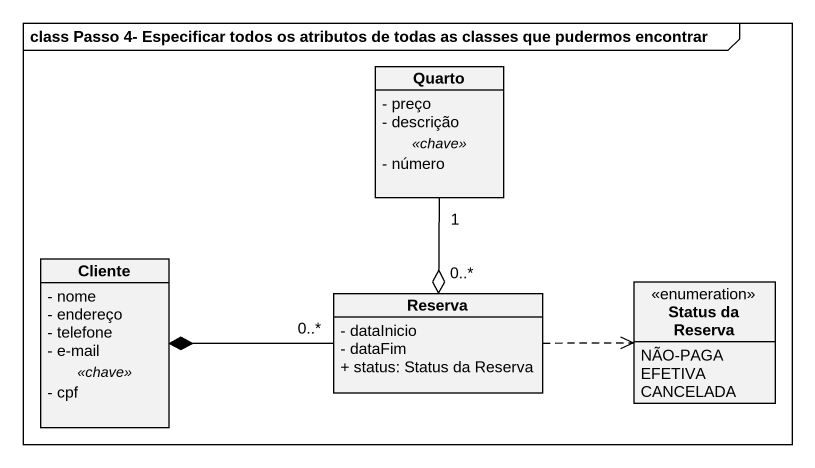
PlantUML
@startuml
mainframe class Passo 4- Especificar todos os atributos de todas as classes que pudermos encontrar
hide circle
hide empty members
skinparam classAttributeIconSize 0
class Quarto {
  - preço
  - descrição
  .. <<chave>> ..
  - número
}
class Cliente {
  - nome
  - endereço
  - telefone
  - e-mail
  .. <<chave>> ..
  - cpf
}
class Reserva {
  - dataInicio
  - dataFim
  + status: Status da Reserva
}
enum "Status da Reserva" as Status_da_Reserva {
  NÃO-PAGA
  EFETIVA
  CANCELADA
}
Quarto "1" --o "0..*" Reserva
Reserva "0..*" -left-* Cliente
Reserva .right.> Status_da_Reserva
@enduml
